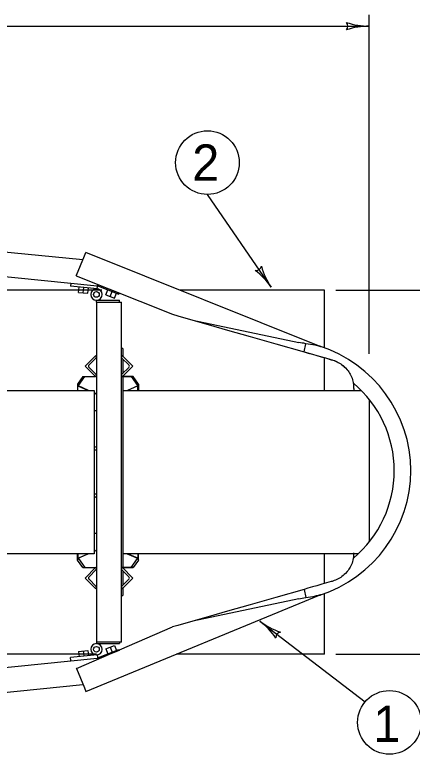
# Model space of a CAD drawing. Extents: x 2.3 to 40.3, y 1.1 to 21.1.
# Drawn here: x 35.444 to 37.193, y 14.203 to 17.456 of the extents above; entities that cross this region are included whole.
import ezdxf

# ---------------------------------------------------------------- set-up
doc = ezdxf.new("R2010")
doc.units = 0
for name, color, linetype in [('Level 1', 7, 'Continuous'), ('Level 10', 7, 'Continuous'), ('Level 13', 7, 'Continuous'), ('Level 14', 7, 'Continuous'), ('Level 2', 7, 'Continuous'), ('Level 8', 7, 'Continuous')]:
    doc.layers.add(name, color=color, linetype=linetype)

msp = doc.modelspace()

# ---------------------------------------------------------------- linework, layer by layer
at = {"layer": 'Level 1'}
for p, q in [((37.0042, 15.9635), (37.0042, 17.4557)), ((33.1605, 17.4057), (37.0042, 17.4057))]:
    msp.add_line(p, q, dxfattribs=at)
for centre, radius, start, end in [((36.8852, 17.4057), 0.025, 318.7746, 40.8913), ((37.0042, 17.0926), 0.313, 90, 108.6688), ((37.0042, 17.7187), 0.313, 251.3472, 269.9939), ((37.0042, 17.0926), 0.313, 89.9878, 90), ((36.5054, 16.3554), 0.025, 263.3059, 345.4226), ((36.8307, 16.4348), 0.313, 195.8784, 214.5251), ((36.3149, 16.0799), 0.313, 34.5313, 53.2), ((36.3149, 16.0799), 0.313, 34.519, 34.5313), ((36.7134, 15.0363), 0.313, 232.5914, 251.2601), ((36.3331, 14.539), 0.313, 33.9385, 52.5852), ((36.7134, 15.0363), 0.313, 232.5791, 232.5914), ((36.6178, 14.7154), 0.025, 101.366, 183.4826)]:
    msp.add_arc(centre, radius, start, end, dxfattribs=at)
at = {"layer": 'Level 10'}
for centre in [(36.2921, 16.8054), (37.0931, 14.3427)]:
    msp.add_circle(centre, 0.1401, dxfattribs=at)
at = {"layer": 'Level 13'}
for p, q in [((34.4254, 16.5109), (35.7432, 16.3785)), ((35.7501, 16.3954), (35.7563, 16.4106)), ((36.7887, 15.997), (35.7563, 16.4106)), ((35.7153, 16.3099), (35.7501, 16.3954)), ((35.7143, 16.3075), (35.7153, 16.3099)), ((35.7143, 16.3075), (36.138, 16.1379)), ((35.6901, 16.2743), (35.6888, 16.2618)), ((35.8064, 16.25), (35.8088, 16.2698)), ((35.8064, 16.25), (35.6888, 16.2618)), ((35.7248, 16.2345), (35.7272, 16.258)), ((35.7248, 16.2345), (35.7656, 16.2304)), ((35.7452, 16.2324), (35.7476, 16.256)), ((35.7656, 16.2304), (35.768, 16.2539)), ((35.804, 16.263), (35.8129, 16.2618)), ((35.8441, 16.2239), (35.8531, 16.2458)), ((35.8631, 16.2162), (35.8721, 16.2382)), ((35.8441, 16.2239), (35.8822, 16.2087)), ((35.8822, 16.2087), (35.8911, 16.2305)), ((35.8034, 16.1918), (35.8034, 16.2002)), ((35.8034, 16.2002), (35.9043, 16.2002)), ((35.8034, 16.1918), (35.8034, 16.2002)), ((35.8034, 16.1918), (35.9133, 16.1918)), ((35.8034, 16.1918), (35.8034, 14.6954)), ((35.9043, 16.1918), (35.9043, 16.2002)), ((35.9133, 14.6954), (35.9133, 16.1918)), ((36.138, 16.1379), (36.161, 16.1314)), ((36.1381, 16.1379), (36.138, 16.1379)), ((36.161, 16.1314), (36.2279, 16.1122)), ((36.2279, 16.1122), (36.6949, 16.0138)), ((36.7177, 15.9725), (36.7255, 16.0087)), ((35.9175, 15.9871), (35.9133, 15.9871)), ((35.9196, 15.9871), (35.9175, 15.9871)), ((35.9196, 15.9871), (35.9196, 15.9532)), ((35.8007, 15.9568), (35.7532, 15.9097)), ((35.7707, 15.9152), (35.8011, 15.9453)), ((35.8011, 15.9565), (35.8007, 15.9568)), ((35.9156, 15.9565), (35.9159, 15.9568)), ((35.946, 15.9152), (35.9156, 15.9453)), ((35.9159, 15.9568), (35.9635, 15.9097)), ((35.9196, 15.9413), (35.9196, 15.878)), ((35.7532, 15.9097), (35.8007, 15.8625)), ((35.9635, 15.9097), (35.9159, 15.8625)), ((35.8011, 15.874), (35.7707, 15.904)), ((35.9156, 15.874), (35.946, 15.904)), ((35.743, 15.8637), (35.7194, 15.8306)), ((35.724, 15.8243), (35.752, 15.8637)), ((35.743, 15.8637), (35.752, 15.8637)), ((35.752, 15.8637), (35.7534, 15.8637)), ((35.7534, 15.8637), (35.7591, 15.8637)), ((35.7591, 15.8637), (35.7995, 15.8637)), ((35.8007, 15.8625), (35.8011, 15.8628)), ((35.8018, 15.8637), (35.8032, 15.8637)), ((35.9148, 15.8637), (35.9134, 15.8637)), ((35.9159, 15.8625), (35.9156, 15.8628)), ((35.9575, 15.8637), (35.9171, 15.8637)), ((35.9195, 15.8637), (35.9486, 15.8637)), ((35.9196, 15.8661), (35.9196, 15.0212)), ((35.9486, 15.8637), (35.9542, 15.8637)), ((35.9542, 15.8637), (35.9556, 15.8637)), ((35.9556, 15.8637), (35.9645, 15.8637)), ((35.9556, 15.8637), (35.9837, 15.8243)), ((35.9631, 15.8637), (35.9575, 15.8637)), ((35.9646, 15.8637), (35.9631, 15.8637)), ((35.9881, 15.8306), (35.9645, 15.8637)), ((35.7194, 15.8306), (35.724, 15.8243)), ((35.7194, 15.8306), (35.7194, 15.8027)), ((35.722, 15.8226), (35.724, 15.8226)), ((35.722, 15.8226), (35.7672, 15.8027)), ((35.722, 15.8027), (35.722, 15.8226)), ((35.724, 15.8226), (35.724, 15.8243)), ((35.7691, 15.8027), (35.724, 15.8226)), ((35.9386, 15.8027), (35.9837, 15.8226)), ((35.9855, 15.8226), (35.9404, 15.8027)), ((35.9837, 15.8243), (35.9881, 15.8306)), ((35.9837, 15.8243), (35.9837, 15.8226)), ((35.9855, 15.8226), (35.9837, 15.8226)), ((35.9855, 15.8027), (35.9855, 15.8226)), ((35.9881, 15.8306), (35.9881, 15.8027)), ((36.9368, 15.8112), (36.9368, 15.8027)), ((35.8032, 15.7877), (35.7927, 15.7923)), ((35.7927, 15.7915), (35.8032, 15.7868)), ((35.9195, 15.7943), (35.9215, 15.7952)), ((35.9215, 15.7943), (35.9195, 15.7935)), ((35.8032, 15.7137), (35.7927, 15.7137)), ((35.9195, 15.7137), (35.9215, 15.7137)), ((35.7944, 15.5533), (35.7927, 15.5533)), ((35.9195, 15.5533), (35.9215, 15.5533)), ((35.8032, 15.5408), (35.7927, 15.5408)), ((35.9195, 15.5408), (35.9215, 15.5408)), ((35.8032, 15.3465), (35.7927, 15.3465)), ((35.7944, 15.334), (35.7927, 15.334)), ((35.9195, 15.3465), (35.9215, 15.3465)), ((35.9195, 15.334), (35.9215, 15.334)), ((35.8032, 15.1737), (35.7927, 15.1737)), ((35.9195, 15.1737), (35.9215, 15.1737)), ((35.7927, 15.0958), (35.8032, 15.1005)), ((35.8032, 15.0996), (35.7927, 15.095)), ((35.7194, 15.0567), (35.7194, 15.0846)), ((35.7194, 15.0567), (35.724, 15.0629)), ((35.722, 15.0846), (35.722, 15.0647)), ((35.722, 15.0647), (35.7672, 15.0846)), ((35.722, 15.0647), (35.724, 15.0647)), ((35.7691, 15.0846), (35.724, 15.0647)), ((35.724, 15.0647), (35.724, 15.0629)), ((35.724, 15.0629), (35.752, 15.0236)), ((35.9215, 15.093), (35.9195, 15.0938)), ((35.9195, 15.093), (35.9215, 15.0922)), ((35.9386, 15.0846), (35.9837, 15.0647)), ((35.9855, 15.0647), (35.9404, 15.0846)), ((35.9556, 15.0236), (35.9837, 15.0629)), ((35.9855, 15.0647), (35.9837, 15.0647)), ((35.9837, 15.0629), (35.9837, 15.0647)), ((35.9837, 15.0629), (35.9881, 15.0567)), ((35.9855, 15.0846), (35.9855, 15.0647)), ((35.9881, 15.0567), (35.9881, 15.0846)), ((35.743, 15.0236), (35.7194, 15.0567)), ((35.9881, 15.0567), (35.9645, 15.0236)), ((35.743, 15.0236), (35.752, 15.0236)), ((35.752, 15.0236), (35.7534, 15.0236)), ((35.8007, 15.0248), (35.7532, 14.9777)), ((35.7534, 15.0236), (35.7591, 15.0236)), ((35.7591, 15.0236), (35.7995, 15.0236)), ((35.7707, 14.9832), (35.8011, 15.0134)), ((35.8011, 15.0245), (35.8007, 15.0248)), ((35.8018, 15.0236), (35.8032, 15.0236)), ((35.9148, 15.0236), (35.9134, 15.0236)), ((35.9156, 15.0245), (35.9159, 15.0248)), ((35.946, 14.9832), (35.9156, 15.0134)), ((35.9159, 15.0248), (35.9635, 14.9777)), ((35.9575, 15.0236), (35.9171, 15.0236)), ((35.9195, 15.0236), (35.9486, 15.0236)), ((35.9196, 15.0094), (35.9196, 14.9459)), ((35.9486, 15.0236), (35.9542, 15.0236)), ((35.9542, 15.0236), (35.9556, 15.0236)), ((35.9556, 15.0236), (35.9645, 15.0236)), ((35.9631, 15.0236), (35.9575, 15.0236)), ((35.9646, 15.0236), (35.9631, 15.0236)), ((35.7532, 14.9777), (35.8007, 14.9306)), ((35.8011, 14.942), (35.7707, 14.9721)), ((35.9156, 14.942), (35.946, 14.9721)), ((35.9635, 14.9777), (35.9159, 14.9306)), ((35.9196, 14.9342), (35.9196, 14.9003)), ((35.7563, 14.4788), (36.7887, 14.9034)), ((35.7563, 14.4788), (36.7879, 14.9031)), ((35.8007, 14.9306), (35.8011, 14.9308)), ((35.9133, 14.9003), (35.9175, 14.9003)), ((35.9133, 14.9003), (35.9133, 14.9003)), ((35.9159, 14.9306), (35.9156, 14.9308)), ((35.9175, 14.9003), (35.9196, 14.9003)), ((36.7177, 14.9279), (36.7255, 14.8917)), ((36.6949, 14.8866), (36.2279, 14.7882)), ((36.2279, 14.7882), (36.161, 14.7691)), ((35.7153, 14.5794), (36.138, 14.7625)), ((36.161, 14.7691), (36.138, 14.7625)), ((35.8034, 14.6974), (35.8034, 14.6891)), ((35.8034, 14.6974), (35.9133, 14.6974)), ((35.8034, 14.6974), (35.8034, 14.6891)), ((35.8034, 14.6891), (35.9043, 14.6891)), ((35.8441, 14.6655), (35.8822, 14.6807)), ((35.8631, 14.6731), (35.8721, 14.6512)), ((35.8822, 14.6807), (35.8911, 14.6588)), ((35.9043, 14.6974), (35.9043, 14.6891)), ((35.8064, 14.6393), (35.6888, 14.6275)), ((35.7248, 14.6548), (35.7656, 14.659)), ((35.7248, 14.6548), (35.7272, 14.6313)), ((35.7452, 14.6568), (35.7476, 14.6334)), ((35.7656, 14.659), (35.768, 14.6355)), ((35.8064, 14.6393), (35.8088, 14.6196)), ((35.8441, 14.6655), (35.8531, 14.6436)), ((35.6901, 14.615), (35.6888, 14.6275)), ((35.808, 14.6269), (35.8129, 14.6275)), ((35.7143, 14.5817), (35.7153, 14.5794)), ((35.7153, 14.5794), (35.7501, 14.494)), ((34.4254, 14.3765), (35.744, 14.509)), ((35.7501, 14.494), (35.7563, 14.4788))]:
    msp.add_line(p, q, dxfattribs=at)
for points in [[(35.8072, 16.2625), (34.5014, 16.3938), (34.4561, 16.4926), (34.4444, 16.5049), (34.4254, 16.5109), (34.4054, 16.5088), (34.3914, 16.4992)], [(35.8129, 16.2618), (35.9014, 16.2264), (35.9029, 16.2303), (35.814, 16.2659), (35.8084, 16.2666)], [(36.2279, 16.1122), (36.2958, 16.0929), (36.3806, 16.0687), (36.4805, 16.0402), (36.5937, 16.0079), (36.7177, 15.9725)], [(36.5954, 16.0348), (36.5954, 16.0348), (36.5954, 16.0348)], [(36.5969, 16.0345), (36.5969, 16.0345), (36.5969, 16.0345)], [(36.7082, 16.0115), (36.7015, 16.0127), (36.6949, 16.0138)], [(36.7255, 16.0087), (36.7158, 16.0103), (36.7082, 16.0115)], [(36.7887, 15.997), (36.7887, 15.997), (36.7892, 15.9968), (36.7895, 15.9967), (36.7897, 15.9966), (36.7899, 15.9965), (36.7899, 15.9965), (36.79, 15.9965), (36.79, 15.9964), (36.7899, 15.9963), (36.7898, 15.9963), (36.7894, 15.9964), (36.7891, 15.9965), (36.7888, 15.9965), (36.7881, 15.9966), (36.7873, 15.9968), (36.7864, 15.997), (36.7843, 15.9975), (36.782, 15.998), (36.7774, 15.999), (36.7712, 16.0004), (36.7649, 16.0017), (36.7554, 16.0037), (36.7454, 16.0054), (36.7255, 16.0087)], [(36.7177, 15.9725), (36.7359, 15.9673), (36.7544, 15.962), (36.7728, 15.9568), (36.7919, 15.9514), (36.8112, 15.9458), (36.8308, 15.9403), (36.841, 15.9373)], [(36.7177, 15.9725), (36.7343, 15.9678), (36.7544, 15.962), (36.7742, 15.9564), (36.7949, 15.9504), (36.816, 15.9445), (36.8372, 15.9384), (36.841, 15.9373)], [(36.841, 15.9373), (36.8436, 15.9365), (36.8501, 15.9344), (36.8562, 15.932), (36.8622, 15.9293), (36.8678, 15.9265), (36.8733, 15.9233), (36.8787, 15.9199), (36.8841, 15.916), (36.8894, 15.9119), (36.8944, 15.9074), (36.8992, 15.9028), (36.9076, 15.8934), (36.911, 15.889), (36.9144, 15.8842), (36.9176, 15.8793), (36.9204, 15.8745), (36.9233, 15.8689), (36.9261, 15.863), (36.9285, 15.8567), (36.9308, 15.8503), (36.9326, 15.8438), (36.9341, 15.8373), (36.9347, 15.8346)], [(36.841, 15.9373), (36.8444, 15.9363), (36.8506, 15.9341), (36.8566, 15.9319), (36.8623, 15.9292), (36.8678, 15.9265), (36.8731, 15.9235), (36.8784, 15.92), (36.8837, 15.9164), (36.8888, 15.9124), (36.8936, 15.9081), (36.8982, 15.9037), (36.9012, 15.9007)], [(36.9347, 15.0658), (36.9341, 15.0631), (36.9326, 15.0567), (36.9308, 15.0501), (36.9285, 15.0437), (36.9261, 15.0375), (36.9233, 15.0315), (36.9204, 15.0259), (36.9176, 15.021), (36.9144, 15.0162), (36.911, 15.0114), (36.9076, 15.007), (36.8992, 14.9976), (36.8944, 14.993), (36.8894, 14.9886), (36.8841, 14.9845), (36.8787, 14.9806), (36.8733, 14.9771), (36.8678, 14.974), (36.8622, 14.9711), (36.8562, 14.9685), (36.8501, 14.9661), (36.8436, 14.9639), (36.841, 14.9631)], [(36.841, 14.9631), (36.8372, 14.9621), (36.816, 14.956), (36.7949, 14.95), (36.7742, 14.944), (36.7544, 14.9384), (36.7343, 14.9327), (36.7177, 14.9279)], [(36.7177, 14.9279), (36.5937, 14.8925), (36.4806, 14.8602), (36.3806, 14.8318), (36.2958, 14.8076), (36.228, 14.7882)], [(36.7255, 14.8917), (36.735, 14.8932), (36.746, 14.8951), (36.7568, 14.8971), (36.767, 14.8992), (36.7721, 14.9003), (36.7769, 14.9013), (36.7802, 14.902), (36.7834, 14.9028), (36.7859, 14.9033), (36.7881, 14.9039), (36.7885, 14.9039), (36.7889, 14.904), (36.7893, 14.9041), (36.7897, 14.9041), (36.7899, 14.9041), (36.79, 14.9041), (36.79, 14.904), (36.7899, 14.904), (36.7899, 14.9039), (36.7897, 14.9039), (36.7895, 14.9037), (36.7892, 14.9036), (36.7887, 14.9034), (36.7887, 14.9034)], [(36.7867, 14.9025), (36.7865, 14.9025), (36.7863, 14.9024), (36.7861, 14.9024)], [(36.7867, 14.9025), (36.7865, 14.9025), (36.7863, 14.9024)], [(36.7865, 14.9025), (36.7871, 14.9028), (36.7877, 14.903)], [(36.6949, 14.8866), (36.7015, 14.8877), (36.7082, 14.8889)], [(36.7082, 14.8889), (36.7158, 14.8901), (36.7255, 14.8917)], [(35.8129, 14.6275), (35.9014, 14.663), (35.9029, 14.6591), (35.814, 14.6235), (35.8084, 14.6228)], [(34.4242, 14.3809), (34.4249, 14.3809), (34.4404, 14.3858), (34.4561, 14.3947), (34.5014, 14.4936), (35.8072, 14.6248)]]:
    msp.add_lwpolyline(points, dxfattribs=at)
for centre, major_axis, start_param, end_param in [((35.8033, 16.2252), (0.0252, 0), 4.727497, 10.995468), ((36.6057, 15.4502), (0.5813, 0), 5.028831, 7.537463), ((35.7954, 15.9509), (-0.00794, 0), 2.356194, 3.926991), ((35.9212, 15.9509), (-0.00794, 0), 5.497787, 7.068583), ((35.7763, 15.9097), (-0.00794, 0), 5.497787, 7.068583), ((35.9403, 15.9097), (-0.00794, 0), 2.356194, 3.926991), ((35.7954, 15.8684), (-0.00794, 0), 2.356194, 3.926991), ((35.9212, 15.8684), (-0.00794, 0), 5.497787, 7.068583), ((36.8044, 15.8112), (0.1324, 0), 0, 0.179365), ((36.6057, 15.4502), (0.5085, 0), 5.415854, 7.150517), ((35.7944, 15.3218), (0.0123, 0), 0.775289, 1.570796), ((36.8044, 15.0892), (0.1324, 0), 6.10382, 6.283185), ((35.7954, 15.0189), (-0.00794, 0), 2.356194, 3.926991), ((35.9212, 15.0189), (-0.00794, 0), 5.497787, 7.068583), ((35.7763, 14.9777), (-0.00794, 0), 5.497787, 7.068583), ((35.9403, 14.9777), (-0.00794, 0), 2.356194, 3.926991), ((35.7954, 14.9364), (-0.00794, 0), 2.356194, 3.926991), ((35.9212, 14.9364), (-0.00794, 0), 5.497787, 7.068583), ((35.8033, 14.6641), (0.0252, 0), 1.570903, 7.838873)]:
    msp.add_ellipse(centre, major_axis=major_axis, ratio=0.991357, start_param=start_param, end_param=end_param, dxfattribs=at)
for centre in [(35.8033, 16.2252), (35.8033, 14.6641)]:
    msp.add_ellipse(centre, major_axis=(0.0126, 0), ratio=0.991357, dxfattribs=at)
at = {"layer": 'Level 14'}
msp.add_ellipse((35.7944, 15.5655), major_axis=(-0.0123, 0), ratio=0.991357, start_param=1.570796, end_param=2.366304, dxfattribs=at)
at = {"layer": 'Level 2'}
for p, q in [((36.5728, 16.2574), (36.2921, 16.6653)), ((35.8274, 16.2444), (34.7017, 16.2444)), ((36.8075, 16.2444), (36.1725, 16.2444)), ((36.8075, 15.9906), (36.8075, 16.2444)), ((36.8576, 16.2444), (37.6583, 16.2444)), ((36.8075, 15.8027), (36.8075, 15.9468)), ((36.8075, 14.9535), (36.8075, 15.0846)), ((36.8075, 14.643), (36.8075, 14.9099)), ((36.5232, 14.7877), (36.9864, 14.4335)), ((35.8034, 14.643), (34.7017, 14.643)), ((36.8075, 14.643), (36.1554, 14.643)), ((36.8576, 14.643), (37.6583, 14.643))]:
    msp.add_line(p, q, dxfattribs=at)
at = {"layer": 'Level 8'}
for p, q in [((35.9215, 15.8027), (36.9692, 15.8027)), ((37.0042, 15.7633), (37.0042, 15.1371))]:
    msp.add_line(p, q, dxfattribs=at)
for points in [[(34.71, 15.8027), (35.7927, 15.8027), (35.7927, 15.0846), (34.71, 15.0846), (34.71, 15.8027)], [(36.9557, 15.0846), (35.9215, 15.0846), (35.9215, 15.8027)]]:
    msp.add_lwpolyline(points, dxfattribs=at)

# ---------------------------------------------------------------- texts
at = {"layer": 'Level 1'}
for s, p in [('2', (36.225, 16.7253)), ('1', (37.022, 14.2562))]:
    msp.add_text(s, height=0.1601, dxfattribs=at).set_placement(p)

doc.saveas('drawing.dxf')
